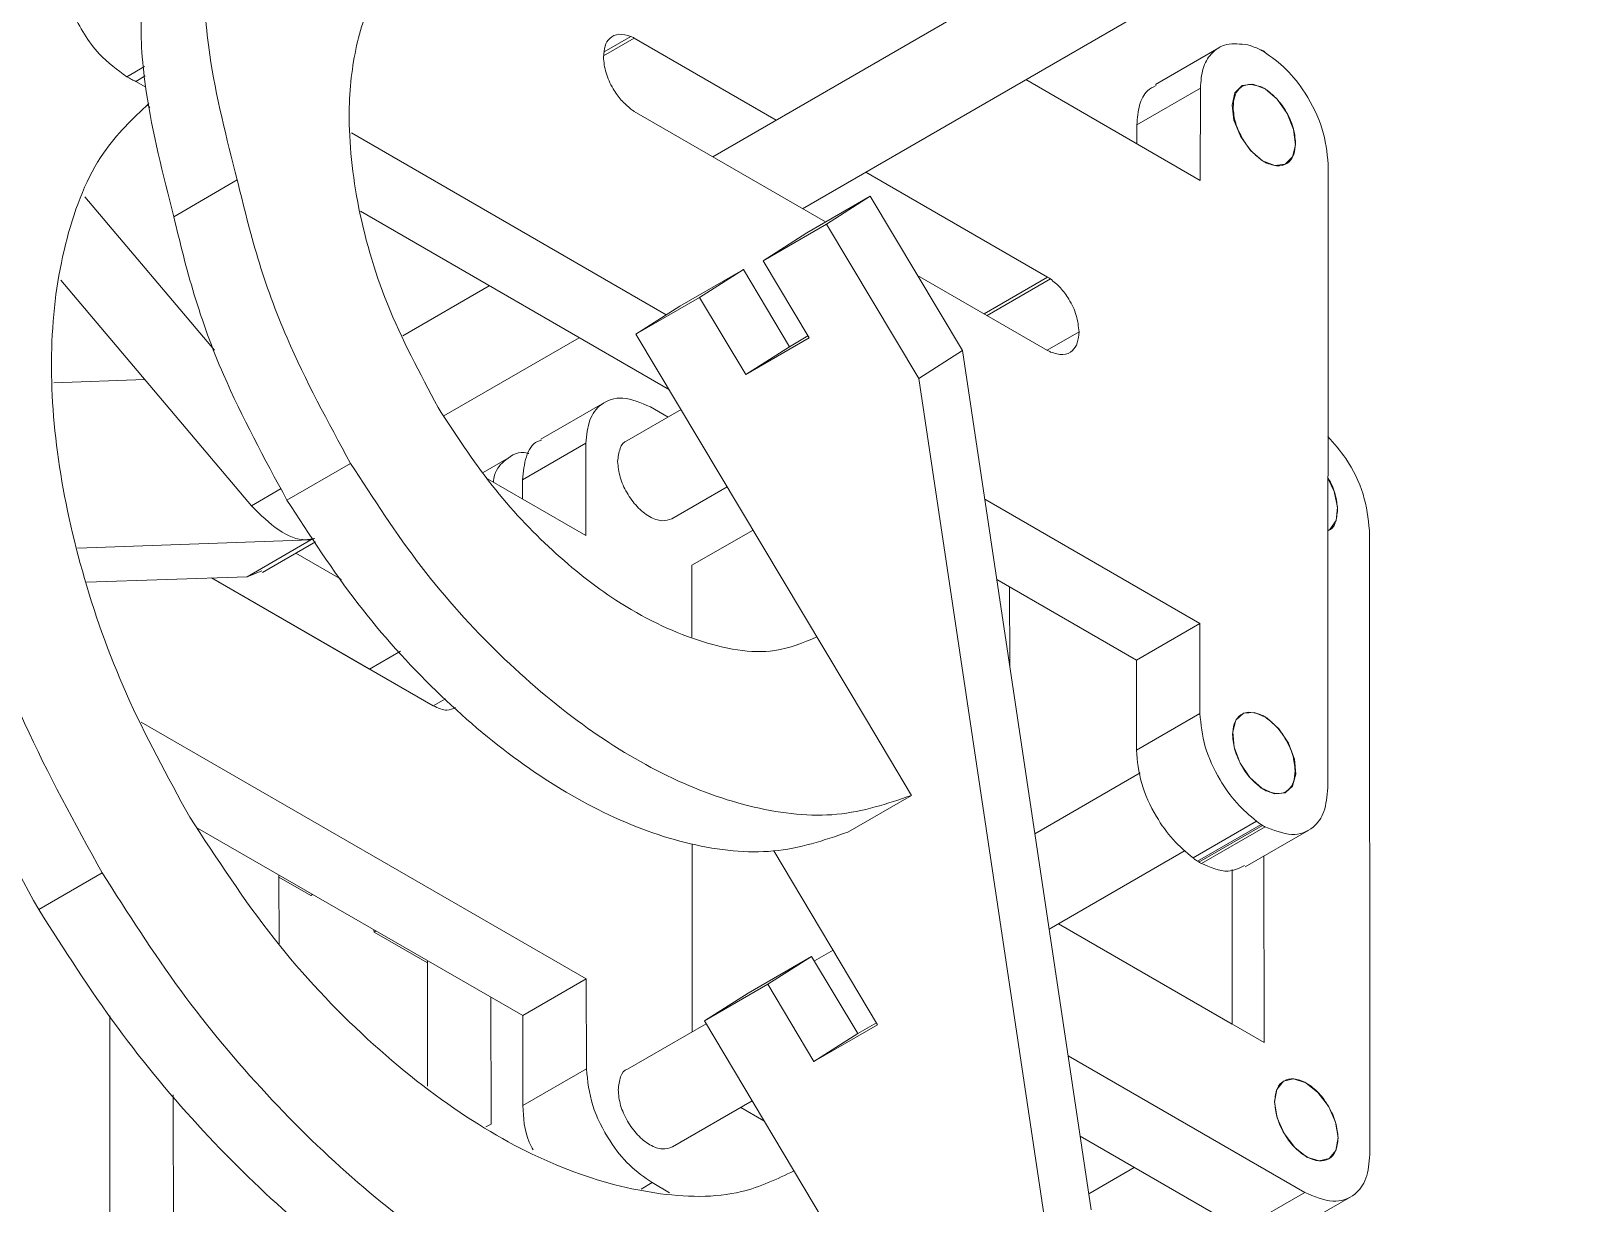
# Model space of a CAD drawing. Header units: inches. Extents: x 0 to 44.3, y 0 to 33.7.
# Drawn here: x 22.052 to 23.126, y 14.975 to 15.79 of the extents above; entities that cross this region are included whole.
import ezdxf

# ---------------------------------------------------------------- set-up
doc = ezdxf.new("R2010")
doc.units = ezdxf.units.IN
doc.header["$MEASUREMENT"] = 0

msp = doc.modelspace()

# ---------------------------------------------------------------- linework, layer by layer
at = {"color": 7, "linetype": 'Continuous', "lineweight": 15}
for p, q in [((23.0948, 16.03), (22.5268, 15.7021)), ((22.5892, 15.6659), (23.126, 15.9758)), ((22.5709, 15.7276), (22.4722, 15.7846)), ((22.8789, 15.7779), (22.8347, 15.7524)), ((22.91, 15.7753), (22.9093, 15.7757)), ((22.9096, 15.7756), (22.9095, 15.7756)), ((22.9108, 15.7749), (22.9096, 15.7756)), ((22.1319, 15.7583), (22.1254, 15.7545)), ((22.1254, 15.7545), (22.1325, 15.7504)), ((22.8659, 15.6856), (22.7447, 15.7557)), ((22.866, 15.7498), (22.8218, 15.7242)), ((22.866, 15.7498), (22.8659, 15.6856)), ((22.9104, 15.7496), (22.9102, 15.7497)), ((22.9124, 15.7483), (22.9124, 15.7483)), ((22.1351, 15.7362), (22.1336, 15.7381)), ((22.4722, 15.7336), (22.6053, 15.6567)), ((22.2755, 15.7188), (22.4945, 15.5922)), ((22.8218, 15.7242), (22.8218, 15.7111)), ((22.9102, 15.6987), (22.9104, 15.6986)), ((22.9547, 15.2633), (22.955, 15.6969)), ((22.196, 15.6859), (22.1518, 15.6604)), ((22.7597, 15.6184), (22.6334, 15.6914)), ((22.09, 15.6743), (22.1802, 15.5677)), ((22.5923, 15.6492), (22.6364, 15.6747)), ((22.6364, 15.6747), (22.606, 15.6552)), ((22.6364, 15.6747), (22.7005, 15.5674)), ((22.2817, 15.6642), (22.4966, 15.5399)), ((22.5618, 15.6297), (22.606, 15.6552)), ((22.606, 15.6552), (22.6701, 15.548)), ((22.5923, 15.6492), (22.5618, 15.6297)), ((22.5039, 15.5981), (22.5481, 15.6236)), ((22.5481, 15.6236), (22.5176, 15.6042)), ((22.5481, 15.6236), (22.5801, 15.57)), ((22.5939, 15.5761), (22.5618, 15.6297)), ((22.0733, 15.6163), (22.206, 15.4593)), ((22.3713, 15.6123), (22.3112, 15.5776)), ((22.6693, 15.6196), (22.7597, 15.5674)), ((22.7617, 15.6171), (22.7177, 15.5917)), ((22.4734, 15.5787), (22.5176, 15.6042)), ((22.5176, 15.6042), (22.5497, 15.5506)), ((22.5039, 15.5981), (22.4734, 15.5787)), ((22.6337, 15.3105), (22.4734, 15.5787)), ((22.3397, 15.5219), (22.4338, 15.5762)), ((22.5497, 15.5506), (22.5939, 15.5761)), ((22.5801, 15.57), (22.5497, 15.5506)), ((22.5801, 15.57), (22.593, 15.5775)), ((22.7005, 15.5674), (22.6701, 15.548)), ((22.7005, 15.5674), (22.7901, 14.9698)), ((22.1318, 15.5471), (22.0685, 15.5449)), ((22.6701, 15.548), (22.7597, 14.9504)), ((22.4515, 15.5312), (22.4073, 15.5057)), ((22.5048, 15.5263), (22.4671, 15.5045)), ((22.4957, 15.521), (22.4834, 15.5281)), ((22.3852, 15.4929), (22.3671, 15.4825)), ((22.4385, 15.5029), (22.3944, 15.4774)), ((22.4385, 15.5029), (22.4386, 15.4387)), ((22.2748, 15.4889), (22.2306, 15.4634)), ((22.4386, 15.4387), (22.3701, 15.4782)), ((22.3944, 15.4774), (22.3944, 15.4642)), ((22.4984, 15.4504), (22.5368, 15.4726)), ((22.716, 15.4641), (22.8657, 15.3775)), ((22.5122, 15.418), (22.5548, 15.4425)), ((22.9839, 15.0083), (22.9836, 15.4423)), ((22.0849, 15.4299), (22.2472, 15.4356)), ((22.2472, 15.4356), (22.203, 15.4101)), ((22.2136, 15.413), (22.2505, 15.4343)), ((22.2472, 15.4356), (22.2499, 15.4367)), ((22.2685, 15.4082), (22.2368, 15.4264)), ((22.5122, 15.418), (22.5123, 15.368)), ((22.0911, 15.4062), (22.203, 15.4101)), ((22.178, 15.4092), (22.3324, 15.3203)), ((22.2881, 15.3458), (22.1781, 15.4092)), ((22.203, 15.4101), (22.213, 15.4142)), ((22.7244, 15.4082), (22.8215, 15.352)), ((22.7334, 15.3484), (22.7333, 15.403)), ((22.8657, 15.3775), (22.8215, 15.352)), ((22.8657, 15.3775), (22.8657, 15.315)), ((22.2401, 15.3735), (22.2401, 15.3735)), ((22.8215, 15.352), (22.8215, 15.2895)), ((22.665, 15.258), (22.6337, 15.3105)), ((22.8657, 15.315), (22.8215, 15.2895)), ((22.9101, 15.3131), (22.9099, 15.3133)), ((22.1291, 15.3089), (22.4388, 15.1304)), ((22.8241, 15.2736), (22.7509, 15.2314)), ((22.665, 15.258), (22.6208, 15.2325)), ((22.9099, 15.2623), (22.9101, 15.2621)), ((22.1683, 15.2353), (22.3946, 15.1049)), ((22.9051, 15.24), (22.8609, 15.2145)), ((22.9083, 15.2378), (22.8641, 15.2123)), ((22.9092, 15.2371), (22.865, 15.2116)), ((22.911, 15.2361), (22.8668, 15.2106)), ((22.9092, 15.2371), (22.911, 15.2361)), ((22.9096, 15.2369), (22.91, 15.2367)), ((22.5124, 15.2243), (22.5125, 15.0937)), ((22.8972, 15.2084), (22.9414, 15.2339)), ((22.6414, 15.0985), (22.5692, 15.2194)), ((22.7609, 15.165), (22.8555, 15.2196)), ((22.9103, 15.0863), (22.9102, 15.2159)), ((22.1021, 15.2041), (22.0579, 15.1786)), ((22.225, 15.2026), (22.2251, 15.1549)), ((22.865, 15.2116), (22.8668, 15.2106)), ((22.8881, 15.2064), (22.8882, 15.099)), ((22.2471, 15.1884), (22.225, 15.2011)), ((22.2484, 15.1892), (22.2471, 15.1884)), ((22.2913, 15.1629), (22.2909, 15.1646)), ((22.2926, 15.1637), (22.2913, 15.1629)), ((22.3283, 15.1416), (22.2913, 15.1629)), ((22.8882, 15.099), (22.7673, 15.1687)), ((22.7673, 15.1687), (22.9103, 15.0863)), ((22.6105, 15.1503), (22.5976, 15.1429)), ((22.3283, 15.1431), (22.3284, 15.0559)), ((22.5514, 15.1206), (22.5956, 15.1461)), ((22.5956, 15.1461), (22.5652, 15.1267)), ((22.5956, 15.1461), (22.6277, 15.0925)), ((22.4388, 15.1304), (22.3946, 15.1049)), ((22.4388, 15.1304), (22.4389, 15.0678)), ((22.3725, 15.1176), (22.3726, 15.0295)), ((22.521, 15.1012), (22.5652, 15.1267)), ((22.5514, 15.1206), (22.521, 15.1012)), ((22.5652, 15.1267), (22.5972, 15.073)), ((22.1073, 15.1047), (22.1074, 14.8765)), ((22.3946, 15.1049), (22.3947, 15.0423)), ((22.5221, 15.0993), (22.4675, 15.0677)), ((22.6171, 14.9402), (22.521, 15.1012)), ((22.5972, 15.073), (22.6414, 15.0985)), ((22.6277, 15.0925), (22.6406, 15.0999)), ((22.6277, 15.0925), (22.5972, 15.073)), ((22.7741, 15.0769), (22.9386, 14.982)), ((22.4389, 15.0678), (22.3947, 15.0423)), ((22.9241, 15.0595), (22.9241, 15.0595)), ((22.1515, 15.0499), (22.1516, 14.902)), ((22.4987, 15.0136), (22.5542, 15.0456)), ((22.5463, 15.0411), (22.5624, 15.0318)), ((22.7824, 15.0211), (22.8944, 14.9565)), ((22.82, 14.9994), (22.7884, 14.9811)), ((22.4846, 14.9888), (22.4966, 14.9818)), ((22.9386, 14.982), (22.8944, 14.9565)), ((22.9265, 14.9534), (22.9706, 14.9789))]:
    msp.add_line(p, q, dxfattribs=at)
at = {"color": 8, "linetype": 'Continuous', "lineweight": 15}
for p, q in [((22.4722, 15.7846), (22.4509, 15.7723)), ((22.4699, 15.7857), (22.4513, 15.7749)), ((22.1315, 15.7647), (22.1192, 15.7576)), ((22.9323, 15.7114), (22.9323, 15.7114)), ((22.7597, 15.6184), (22.7156, 15.5929)), ((22.7816, 15.5803), (22.7595, 15.5675)), ((22.2266, 15.4713), (22.206, 15.4593)), ((22.3096, 15.3583), (22.2881, 15.3458)), ((22.3408, 15.3252), (22.3323, 15.3203)), ((22.3726, 15.0295), (22.369, 15.0275)), ((22.4846, 14.9888), (22.4769, 14.9843))]:
    msp.add_line(p, q, dxfattribs=at)
at = {"color": 7, "linetype": 'Continuous', "lineweight": 15, "flags": 128}
for points in [[(22.9322, 15.7104), (22.9302, 15.7019), (22.9251, 15.6968), (22.9178, 15.6959), (22.9092, 15.6993), (22.9009, 15.7065), (22.8939, 15.7164), (22.8894, 15.7274), (22.8881, 15.738), (22.8901, 15.7465), (22.8952, 15.7516), (22.9026, 15.7526), (22.9111, 15.7492), (22.9195, 15.742), (22.9264, 15.7321), (22.9309, 15.721), (22.9322, 15.7104)], [(22.9548, 15.4787), (22.9591, 15.4694), (22.9615, 15.4584), (22.9604, 15.4492), (22.9562, 15.4429), (22.9551, 15.4421)], [(22.8961, 15.3151), (22.9036, 15.3156), (22.9122, 15.3119), (22.9205, 15.3044), (22.9273, 15.2943), (22.9315, 15.2832), (22.9325, 15.2727), (22.9302, 15.2645), (22.9249, 15.2598), (22.9173, 15.2592), (22.9088, 15.263), (22.9005, 15.2705), (22.8937, 15.2805), (22.8895, 15.2916), (22.8885, 15.3021), (22.8908, 15.3104), (22.8961, 15.3151)], [(22.9177, 15.0447), (22.9192, 15.0536), (22.9239, 15.0593), (22.9309, 15.0609), (22.9394, 15.0581), (22.9478, 15.0515), (22.9551, 15.0419), (22.96, 15.0309), (22.9619, 15.0201), (22.9603, 15.0112), (22.9557, 15.0055), (22.9486, 15.0039), (22.9402, 15.0066), (22.9317, 15.0133), (22.9244, 15.0229), (22.9195, 15.0339), (22.9177, 15.0447)]]:
    msp.add_lwpolyline(points, dxfattribs=at)
at = {"color": 7, "linetype": 'Continuous', "lineweight": 15}
for points, knots in [([(22.1787, 15.875), (22.1763, 15.8592), (22.1715, 15.8277), (22.1762, 15.7636), (22.1885, 15.7153), (22.196, 15.6859)], [0, 0, 0, 0, 0.285555, 0.567182, 1, 1, 1, 1]), ([(22.1345, 15.8495), (22.1321, 15.8336), (22.1273, 15.8022), (22.132, 15.7381), (22.1443, 15.6897), (22.1518, 15.6604)], [0, 0, 0, 0, 0.285555, 0.567182, 1, 1, 1, 1]), ([(22.3357, 15.5278), (22.323, 15.5516), (22.2979, 15.5984), (22.2776, 15.671), (22.2718, 15.7332), (22.2783, 15.7833), (22.293, 15.8229), (22.3101, 15.8405), (22.3188, 15.8495)], [0, 0, 0, 0, 0.191634, 0.376929, 0.560052, 0.704332, 0.850296, 1, 1, 1, 1]), ([(22.0816, 15.8024), (22.0841, 15.7973), (22.0892, 15.787), (22.1018, 15.7702), (22.1126, 15.7624), (22.1192, 15.7576)], [0, 0, 0, 0, 0.27516, 0.55204, 1, 1, 1, 1]), ([(22.4699, 15.7857), (22.467, 15.7865), (22.4613, 15.7882), (22.4551, 15.785), (22.4514, 15.7793), (22.451, 15.7742), (22.4507, 15.7715)], [0, 0, 0, 0, 0.28077, 0.555571, 0.773827, 1, 1, 1, 1]), ([(22.4722, 15.7846), (22.4718, 15.7849), (22.471, 15.7852), (22.4703, 15.7856), (22.4699, 15.7857)], [0, 0, 0, 0, 0.557801, 1, 1, 1, 1]), ([(22.899, 15.7798), (22.8939, 15.7804), (22.8839, 15.7817), (22.8735, 15.7748), (22.8671, 15.764), (22.8664, 15.7546), (22.866, 15.7498)], [0, 0, 0, 0, 0.279528, 0.55585, 0.7747, 1, 1, 1, 1]), ([(22.9028, 15.7786), (22.9021, 15.7789), (22.9008, 15.7793), (22.8995, 15.7796), (22.899, 15.7798)], [0, 0, 0, 0, 0.562935, 1, 1, 1, 1]), ([(22.9059, 15.7773), (22.9053, 15.7776), (22.9043, 15.778), (22.9033, 15.7784), (22.9028, 15.7786)], [0, 0, 0, 0, 0.558837, 1, 1, 1, 1]), ([(22.908, 15.7763), (22.9076, 15.7765), (22.9069, 15.7769), (22.9062, 15.7772), (22.9059, 15.7773)], [0, 0, 0, 0, 0.559064, 1, 1, 1, 1]), ([(22.9093, 15.7757), (22.9091, 15.7758), (22.9086, 15.776), (22.9082, 15.7762), (22.908, 15.7763)], [0, 0, 0, 0, 0.5589826, 1, 1, 1, 1]), ([(22.9096, 15.7756), (22.9097, 15.7755), (22.9098, 15.7755), (22.9099, 15.7753), (22.91, 15.7753)], [0, 0, 0, 0, 0.55489, 1, 1, 1, 1]), ([(22.9103, 15.7751), (22.9104, 15.7751), (22.9105, 15.775), (22.9107, 15.7749), (22.9108, 15.7749)], [0, 0, 0, 0, 0.530754, 1, 1, 1, 1]), ([(22.955, 15.6969), (22.9541, 15.7051), (22.9524, 15.7213), (22.9405, 15.7452), (22.9259, 15.764), (22.9155, 15.7714), (22.9103, 15.7751)], [0, 0, 0, 0, 0.283859, 0.558131, 0.775209, 1, 1, 1, 1]), ([(22.4507, 15.7715), (22.4511, 15.7678), (22.4518, 15.7606), (22.4568, 15.7498), (22.463, 15.741), (22.4676, 15.7372), (22.4699, 15.7352)], [0, 0, 0, 0, 0.285401, 0.560939, 0.777918, 1, 1, 1, 1]), ([(22.1192, 15.7576), (22.1204, 15.757), (22.1224, 15.7558), (22.1245, 15.7549), (22.1254, 15.7545)], [0, 0, 0, 0, 0.5645097, 1, 1, 1, 1]), ([(22.8352, 15.7515), (22.8331, 15.7505), (22.8279, 15.7479), (22.823, 15.7383), (22.8222, 15.729), (22.8218, 15.7242)], [0, 0, 0, 0, 0.252831, 0.62099, 1, 1, 1, 1]), ([(22.9078, 15.7508), (22.9049, 15.7516), (22.8992, 15.7532), (22.8931, 15.75), (22.8894, 15.7444), (22.889, 15.7392), (22.8888, 15.7366)], [0, 0, 0, 0, 0.280288, 0.555077, 0.773456, 1, 1, 1, 1]), ([(22.9102, 15.7497), (22.9097, 15.7499), (22.9089, 15.7504), (22.9081, 15.7507), (22.9078, 15.7508)], [0, 0, 0, 0, 0.561892, 1, 1, 1, 1]), ([(22.9124, 15.7483), (22.9121, 15.7485), (22.9114, 15.749), (22.9107, 15.7494), (22.9104, 15.7496)], [0, 0, 0, 0, 0.551796, 1, 1, 1, 1]), ([(22.9323, 15.7114), (22.9319, 15.7152), (22.9312, 15.7227), (22.9259, 15.7337), (22.9195, 15.7426), (22.9148, 15.7464), (22.9124, 15.7483)], [0, 0, 0, 0, 0.285031, 0.560371, 0.777371, 1, 1, 1, 1]), ([(22.1629, 15.243), (22.1474, 15.2713), (22.1168, 15.3271), (22.0863, 15.414), (22.0687, 15.4973), (22.0647, 15.5764), (22.0754, 15.6473), (22.0982, 15.7047), (22.1233, 15.7285), (22.1345, 15.7391)], [0, 0, 0, 0, 0.149367, 0.294224, 0.436844, 0.578706, 0.727733, 0.878716, 1, 1, 1, 1]), ([(22.4699, 15.7352), (22.4703, 15.7349), (22.4711, 15.7343), (22.4718, 15.7338), (22.4722, 15.7336)], [0, 0, 0, 0, 0.56108, 1, 1, 1, 1]), ([(22.8888, 15.7366), (22.8891, 15.7329), (22.8898, 15.7256), (22.8949, 15.7148), (22.9011, 15.706), (22.9056, 15.7022), (22.9079, 15.7003)], [0, 0, 0, 0, 0.285335, 0.561169, 0.778211, 1, 1, 1, 1]), ([(22.9124, 15.6975), (22.9154, 15.6966), (22.9213, 15.6947), (22.9277, 15.6978), (22.9316, 15.7035), (22.932, 15.7087), (22.9323, 15.7114)], [0, 0, 0, 0, 0.281471, 0.556505, 0.774637, 1, 1, 1, 1]), ([(22.9079, 15.7003), (22.9084, 15.6999), (22.9091, 15.6994), (22.9098, 15.6989), (22.9102, 15.6987)], [0, 0, 0, 0, 0.561855, 1, 1, 1, 1]), ([(22.9104, 15.6986), (22.9108, 15.6983), (22.9115, 15.698), (22.9121, 15.6976), (22.9124, 15.6975)], [0, 0, 0, 0, 0.568916, 1, 1, 1, 1]), ([(22.196, 15.6859), (22.2004, 15.6679), (22.2092, 15.6315), (22.2337, 15.5644), (22.2591, 15.5177), (22.2748, 15.4889)], [0, 0, 0, 0, 0.274232, 0.55191, 1, 1, 1, 1]), ([(21.9808, 15.6568), (21.9795, 15.6318), (21.9768, 15.5817), (21.9871, 15.4986), (22.0091, 15.4069), (22.0457, 15.3063), (22.0831, 15.2385), (22.1021, 15.2041)], [0, 0, 0, 0, 0.183329, 0.366837, 0.551518, 0.77241, 1, 1, 1, 1]), ([(22.1518, 15.6604), (22.1562, 15.6424), (22.165, 15.606), (22.1895, 15.5388), (22.2149, 15.4922), (22.2306, 15.4634)], [0, 0, 0, 0, 0.274232, 0.55191, 1, 1, 1, 1]), ([(21.9366, 15.6313), (21.9353, 15.6062), (21.9327, 15.5562), (21.9429, 15.4731), (21.9649, 15.3814), (22.0015, 15.2808), (22.0389, 15.213), (22.0579, 15.1786)], [0, 0, 0, 0, 0.183329, 0.366837, 0.551518, 0.77241, 1, 1, 1, 1]), ([(22.7617, 15.6171), (22.7614, 15.6174), (22.7607, 15.6178), (22.76, 15.6182), (22.7597, 15.6184)], [0, 0, 0, 0, 0.55179, 1, 1, 1, 1]), ([(22.7816, 15.5803), (22.7812, 15.584), (22.7805, 15.5915), (22.7752, 15.6025), (22.7688, 15.6114), (22.7641, 15.6152), (22.7617, 15.6171)], [0, 0, 0, 0, 0.285178, 0.560827, 0.777884, 1, 1, 1, 1]), ([(22.7617, 15.5663), (22.7647, 15.5654), (22.7706, 15.5635), (22.777, 15.5666), (22.7809, 15.5723), (22.7813, 15.5776), (22.7816, 15.5803)], [0, 0, 0, 0, 0.280934, 0.556183, 0.774537, 1, 1, 1, 1]), ([(22.7597, 15.5674), (22.7601, 15.5672), (22.7607, 15.5668), (22.7614, 15.5665), (22.7617, 15.5663)], [0, 0, 0, 0, 0.568913, 1, 1, 1, 1]), ([(22.5992, 15.3682), (22.5898, 15.3642), (22.5657, 15.3542), (22.5167, 15.3631), (22.4633, 15.3887), (22.4146, 15.4272), (22.3717, 15.4725), (22.3478, 15.5091), (22.3357, 15.5278)], [0, 0, 0, 0, 0.128487, 0.32743, 0.524239, 0.679593, 0.837272, 1, 1, 1, 1]), ([(22.4834, 15.5281), (22.4768, 15.5309), (22.4638, 15.5365), (22.4492, 15.5314), (22.4402, 15.5199), (22.4391, 15.5086), (22.4385, 15.5029)], [0, 0, 0, 0, 0.28366, 0.559283, 0.776396, 1, 1, 1, 1]), ([(22.4077, 15.5049), (22.4067, 15.5046), (22.4016, 15.5034), (22.3962, 15.494), (22.395, 15.483), (22.3944, 15.4774)], [0, 0, 0, 0, 0.1049625, 0.5458901, 1, 1, 1, 1]), ([(22.4671, 15.5045), (22.4671, 15.5045), (22.4648, 15.5041), (22.4618, 15.4994), (22.461, 15.4933), (22.4606, 15.4902)], [0, 0, 0, 0, 0.000258, 0.491103, 1, 1, 1, 1]), ([(22.9836, 15.4423), (22.9827, 15.4506), (22.981, 15.4669), (22.9692, 15.491), (22.9591, 15.5026), (22.9548, 15.5075)], [0, 0, 0, 0, 0.373653, 0.734803, 1, 1, 1, 1]), ([(22.3988, 15.4957), (22.3985, 15.4958), (22.392, 15.4979), (22.3833, 15.4923), (22.3754, 15.4846), (22.3744, 15.4775), (22.3742, 15.4758)], [0, 0, 0, 0, 0.021293, 0.502377, 0.881371, 1, 1, 1, 1]), ([(22.2748, 15.4889), (22.2907, 15.4643), (22.322, 15.416), (22.3776, 15.3547), (22.4357, 15.3054), (22.496, 15.2688), (22.5563, 15.2472), (22.6151, 15.2411), (22.6483, 15.2523), (22.665, 15.258)], [0, 0, 0, 0, 0.144661, 0.284995, 0.423134, 0.560479, 0.704647, 0.850476, 1, 1, 1, 1]), ([(22.4606, 15.4902), (22.461, 15.4866), (22.4617, 15.4795), (22.4668, 15.4682), (22.474, 15.4583), (22.4827, 15.4513), (22.4916, 15.4481), (22.4961, 15.4497), (22.4984, 15.4504)], [0, 0, 0, 0, 0.169527, 0.333461, 0.497395, 0.666922, 0.836844, 1, 1, 1, 1]), ([(22.9615, 15.4565), (22.9611, 15.46), (22.9604, 15.467), (22.9573, 15.4752), (22.9549, 15.4785), (22.9548, 15.4786)], [0, 0, 0, 0, 0.500774, 0.984219, 1, 1, 1, 1]), ([(22.2306, 15.4634), (22.2465, 15.4388), (22.2778, 15.3904), (22.3334, 15.3292), (22.3915, 15.2799), (22.4518, 15.2433), (22.5121, 15.2217), (22.5709, 15.2156), (22.6041, 15.2268), (22.6208, 15.2325)], [0, 0, 0, 0, 0.144661, 0.284995, 0.423134, 0.560479, 0.704647, 0.850476, 1, 1, 1, 1]), ([(22.206, 15.4593), (22.2122, 15.4532), (22.2243, 15.4411), (22.2402, 15.4347), (22.2472, 15.4362), (22.249, 15.4366)], [0, 0, 0, 0, 0.435318, 0.856083, 1, 1, 1, 1]), ([(22.955, 15.4422), (22.955, 15.4422), (22.9574, 15.4426), (22.9604, 15.4473), (22.9611, 15.4534), (22.9615, 15.4565)], [0, 0, 0, 0, 0.001241, 0.491829, 1, 1, 1, 1]), ([(22.3324, 15.3203), (22.3357, 15.3188), (22.3416, 15.3161), (22.3459, 15.3183), (22.3478, 15.3192)], [0, 0, 0, 0, 0.5680456, 1, 1, 1, 1]), ([(22.8657, 15.315), (22.8664, 15.3074), (22.8679, 15.2924), (22.8782, 15.2701), (22.891, 15.252), (22.9004, 15.244), (22.9051, 15.24)], [0, 0, 0, 0, 0.285517, 0.561018, 0.777941, 1, 1, 1, 1]), ([(22.9076, 15.3143), (22.9047, 15.3151), (22.899, 15.3168), (22.8928, 15.3136), (22.8891, 15.308), (22.8886, 15.3028), (22.8884, 15.3002)], [0, 0, 0, 0, 0.280773, 0.555766, 0.774017, 1, 1, 1, 1]), ([(22.9099, 15.3133), (22.9095, 15.3135), (22.9087, 15.3139), (22.908, 15.3142), (22.9076, 15.3143)], [0, 0, 0, 0, 0.565929, 1, 1, 1, 1]), ([(22.9121, 15.3118), (22.9118, 15.3121), (22.9111, 15.3125), (22.9104, 15.3129), (22.9101, 15.3131)], [0, 0, 0, 0, 0.551796, 1, 1, 1, 1]), ([(22.932, 15.275), (22.9316, 15.2788), (22.9309, 15.2862), (22.9256, 15.2973), (22.9192, 15.3061), (22.9145, 15.3099), (22.9121, 15.3118)], [0, 0, 0, 0, 0.28518, 0.560827, 0.777884, 1, 1, 1, 1]), ([(22.8884, 15.3002), (22.8888, 15.2965), (22.8895, 15.2892), (22.8945, 15.2784), (22.9007, 15.2696), (22.9053, 15.2658), (22.9075, 15.2639)], [0, 0, 0, 0, 0.285551, 0.561403, 0.778442, 1, 1, 1, 1]), ([(22.8215, 15.2895), (22.8222, 15.2819), (22.8237, 15.2668), (22.834, 15.2445), (22.8468, 15.2264), (22.8562, 15.2185), (22.8609, 15.2145)], [0, 0, 0, 0, 0.285517, 0.561018, 0.777941, 1, 1, 1, 1]), ([(22.9121, 15.2611), (22.9151, 15.2601), (22.921, 15.2582), (22.9274, 15.2613), (22.9313, 15.267), (22.9317, 15.2723), (22.932, 15.275)], [0, 0, 0, 0, 0.280934, 0.556182, 0.774536, 1, 1, 1, 1]), ([(22.9075, 15.2639), (22.908, 15.2635), (22.9087, 15.263), (22.9095, 15.2625), (22.9099, 15.2623)], [0, 0, 0, 0, 0.5610877, 1, 1, 1, 1]), ([(22.9101, 15.2621), (22.9105, 15.2619), (22.9112, 15.2615), (22.9118, 15.2612), (22.9121, 15.2611)], [0, 0, 0, 0, 0.568916, 1, 1, 1, 1]), ([(22.9103, 15.2365), (22.9169, 15.2339), (22.93, 15.2286), (22.9444, 15.2342), (22.9531, 15.2461), (22.9541, 15.2575), (22.9547, 15.2633)], [0, 0, 0, 0, 0.283145, 0.557338, 0.774642, 1, 1, 1, 1]), ([(22.5833, 14.9969), (22.5715, 14.9913), (22.5429, 14.9778), (22.4874, 14.9789), (22.4224, 14.9964), (22.3541, 15.0326), (22.2857, 15.0865), (22.219, 15.1571), (22.1818, 15.2141), (22.1629, 15.243)], [0, 0, 0, 0, 0.103078, 0.249622, 0.393937, 0.537557, 0.688563, 0.841828, 1, 1, 1, 1]), ([(22.9051, 15.24), (22.9057, 15.2396), (22.9068, 15.2388), (22.9078, 15.2381), (22.9083, 15.2378)], [0, 0, 0, 0, 0.556356, 1, 1, 1, 1]), ([(22.9083, 15.2378), (22.9085, 15.2376), (22.909, 15.2373), (22.9094, 15.2371), (22.9096, 15.2369)], [0, 0, 0, 0, 0.5599409, 1, 1, 1, 1]), ([(22.91, 15.2367), (22.9099, 15.2368), (22.9096, 15.2369), (22.9093, 15.2371), (22.9092, 15.2371)], [0, 0, 0, 0, 0.558366, 1, 1, 1, 1]), ([(22.911, 15.2361), (22.9109, 15.2361), (22.9106, 15.2363), (22.9104, 15.2365), (22.9103, 15.2365)], [0, 0, 0, 0, 0.558141, 1, 1, 1, 1]), ([(22.8609, 15.2145), (22.8615, 15.2141), (22.8626, 15.2133), (22.8636, 15.2126), (22.8641, 15.2123)], [0, 0, 0, 0, 0.556356, 1, 1, 1, 1]), ([(22.1021, 15.2041), (22.1198, 15.1763), (22.1547, 15.1215), (22.2155, 15.0492), (22.2791, 14.9873), (22.345, 14.9371), (22.4111, 14.8995), (22.476, 14.8748), (22.5382, 14.8639), (22.5973, 14.8663), (22.6314, 14.8803), (22.6487, 14.8874)], [0, 0, 0, 0, 0.11606, 0.229009, 0.340096, 0.450206, 0.55998, 0.667995, 0.776778, 0.887088, 1, 1, 1, 1]), ([(22.8641, 15.2123), (22.8644, 15.2121), (22.8648, 15.2118), (22.8652, 15.2115), (22.8654, 15.2114)], [0, 0, 0, 0, 0.5599409, 1, 1, 1, 1]), ([(22.8661, 15.211), (22.8728, 15.2081), (22.8846, 15.203), (22.8931, 15.2074), (22.8967, 15.2093)], [0, 0, 0, 0, 0.574689, 1, 1, 1, 1]), ([(22.0579, 15.1786), (22.0756, 15.1508), (22.1106, 15.096), (22.1713, 15.0237), (22.2349, 14.9618), (22.3008, 14.9116), (22.3669, 14.8739), (22.4318, 14.8493), (22.494, 14.8384), (22.5531, 14.8408), (22.5873, 14.8548), (22.6045, 14.8619)], [0, 0, 0, 0, 0.11606, 0.229009, 0.340096, 0.450206, 0.55998, 0.667995, 0.776778, 0.887088, 1, 1, 1, 1]), ([(22.4389, 15.0678), (22.4398, 15.0595), (22.4415, 15.043), (22.4537, 15.0188), (22.4686, 14.9998), (22.4792, 14.9925), (22.4846, 14.9888)], [0, 0, 0, 0, 0.28359, 0.557956, 0.775146, 1, 1, 1, 1]), ([(22.4675, 15.0677), (22.4675, 15.0677), (22.4651, 15.0672), (22.4621, 15.0626), (22.4614, 15.0565), (22.461, 15.0534)], [0, 0, 0, 0, 0.000258, 0.491103, 1, 1, 1, 1]), ([(22.461, 15.0534), (22.4613, 15.0498), (22.462, 15.0427), (22.4671, 15.0314), (22.4744, 15.0215), (22.4831, 15.0145), (22.4919, 15.0113), (22.4965, 15.0128), (22.4987, 15.0136)], [0, 0, 0, 0, 0.1695268, 0.3334609, 0.497395, 0.6669218, 0.8368442, 1, 1, 1, 1]), ([(22.9618, 15.0197), (22.9615, 15.0233), (22.9608, 15.0303), (22.9557, 15.0417), (22.9485, 15.0516), (22.9397, 15.0586), (22.931, 15.0616), (22.9238, 15.0601), (22.9187, 15.0546), (22.918, 15.0483), (22.9177, 15.0451)], [0, 0, 0, 0, 0.127201, 0.25, 0.372799, 0.5, 0.627201, 0.75, 0.872799, 1, 1, 1, 1]), ([(22.3947, 15.0423), (22.3951, 15.0339), (22.3956, 15.0237), (22.4009, 15.0133), (22.4019, 15.0115)], [0, 0, 0, 0, 0.822817, 1, 1, 1, 1]), ([(22.9177, 15.0451), (22.918, 15.0415), (22.9187, 15.0345), (22.9238, 15.0231), (22.931, 15.0133), (22.9398, 15.0062), (22.9485, 15.0032), (22.9557, 15.0047), (22.9608, 15.0102), (22.9615, 15.0165), (22.9618, 15.0197)], [0, 0, 0, 0, 0.127201, 0.25, 0.372799, 0.5, 0.627201, 0.75, 0.872799, 1, 1, 1, 1]), ([(22.9386, 14.982), (22.9453, 14.9792), (22.9586, 14.9735), (22.9734, 14.979), (22.9824, 14.9909), (22.9834, 15.0025), (22.9839, 15.0083)], [0, 0, 0, 0, 0.283704, 0.557917, 0.775026, 1, 1, 1, 1]), ([(22.535, 14.6797), (22.5228, 14.6735), (22.4935, 14.6587), (22.4382, 14.6539), (22.3734, 14.6625), (22.3055, 14.6866), (22.2371, 14.7245), (22.1697, 14.7752), (22.1048, 14.8376), (22.043, 14.9109), (22.0074, 14.9666), (21.9894, 14.9948)], [0, 0, 0, 0, 0.0832032, 0.2000009, 0.3148818, 0.4287963, 0.5424318, 0.6543535, 0.767248, 0.8820294, 1, 1, 1, 1])]:
    msp.add_open_spline(points, degree=3, knots=knots, dxfattribs=at)

doc.saveas('drawing.dxf')
